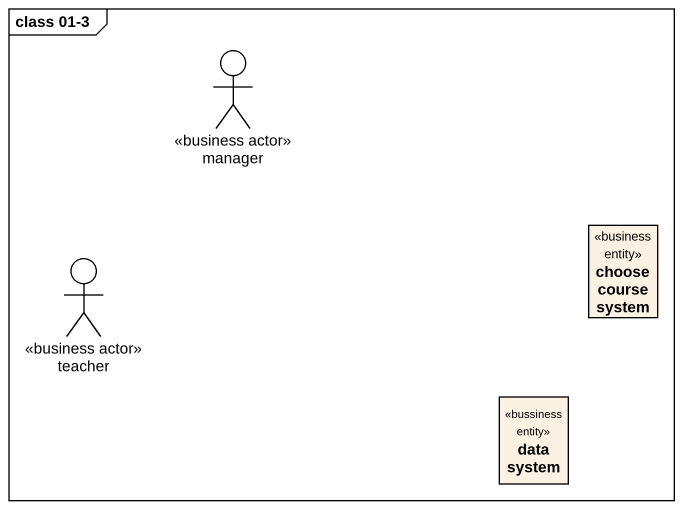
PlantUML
@startuml
mainframe class 01-3
allowmixing
hide circle
hide empty members
actor manager <<business actor>>
class "choose course system" as choose_course_system <<business entity>>
actor teacher <<business actor>>
class "data system" as data_system <<bussiness entity>>
@enduml
